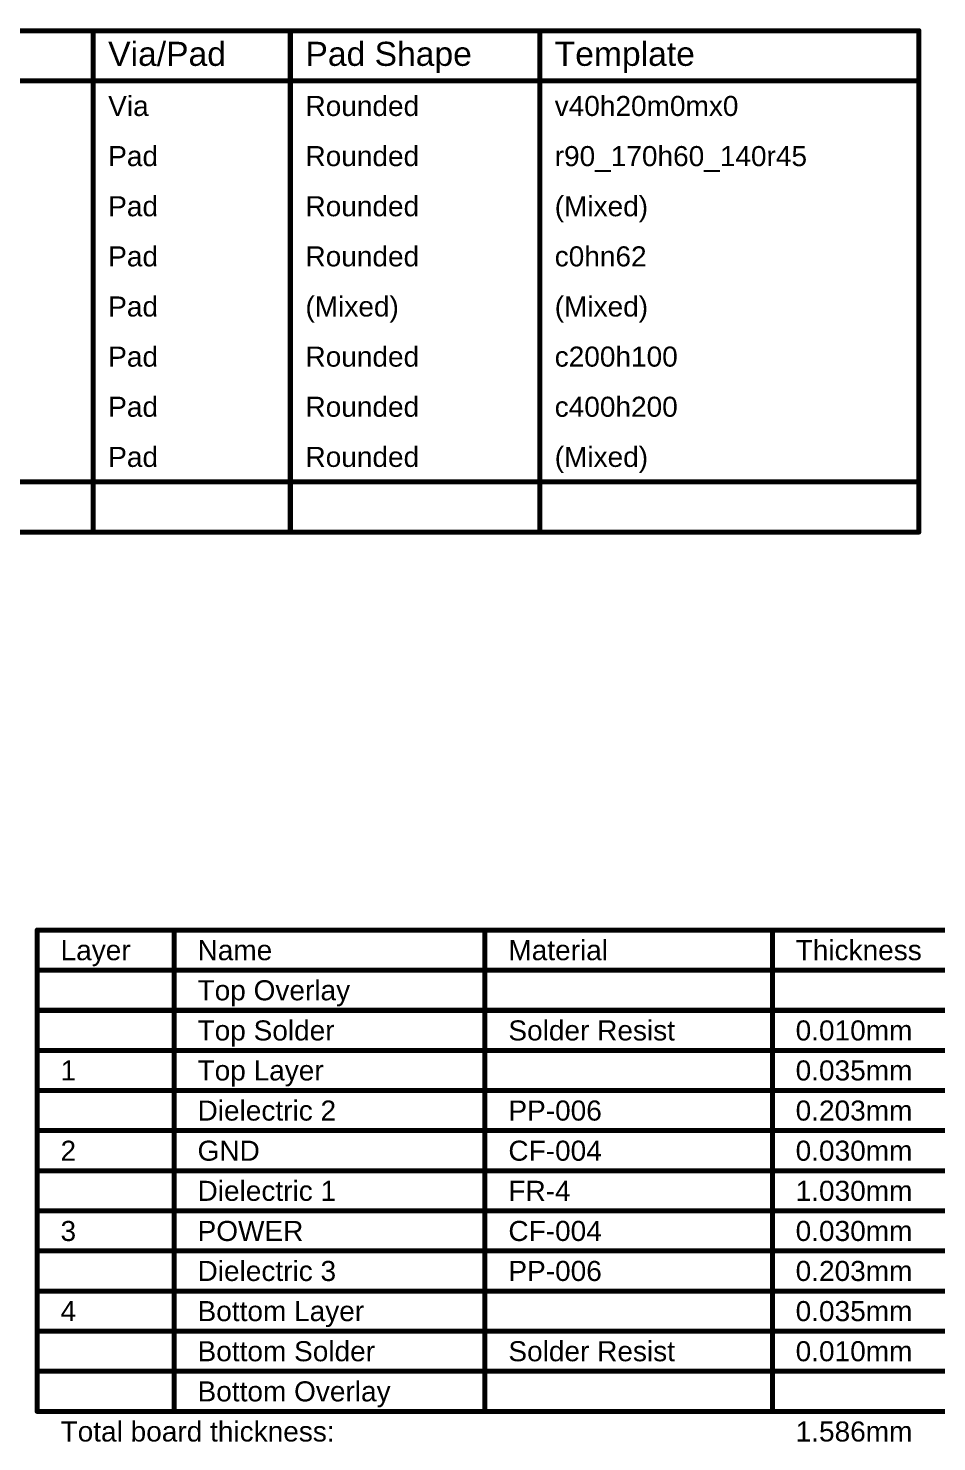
# Model space of a CAD drawing. Header units: inches. Extents: x -5 to 234, y -4 to 104.
# Drawn here: x 117.5 to 186.6, y -3.5 to 103.9 of the extents above; entities that cross this region are included whole.
import ezdxf

# ---------------------------------------------------------------- set-up
doc = ezdxf.new("R2010")
doc.units = ezdxf.units.IN
doc.layers.add('Dimension', color=6, linetype='Continuous')
doc.layers.add('Drill Drawing', color=1, linetype='Continuous')
doc.styles.add('Arial', font='', dxfattribs={"height": 0.2})
doc.styles.get('Arial').set_extended_font_data('Arial')

msp = doc.modelspace()

# ---------------------------------------------------------------- linework, layer by layer
at = {"layer": 'Dimension'}
for points in [[(118.22, 35.36, 0.381, 0.381, 0), (233.51, 35.36, 0.381, 0.381, 0)], [(118.22, -1.22, 0.381, 0.381, 0), (118.22, 35.36, 0.381, 0.381, 0)], [(128.63, -1.22, 0.381, 0.381, 0), (128.63, 35.36, 0.381, 0.381, 0)], [(152.25, -1.22, 0.381, 0.381, 0), (152.25, 35.36, 0.381, 0.381, 0)], [(174.09, -1.22, 0.381, 0.381, 0), (174.09, 35.36, 0.381, 0.381, 0)], [(118.22, 32.31, 0.381, 0.381, 0), (233.51, 32.31, 0.381, 0.381, 0)], [(118.22, 29.26, 0.381, 0.381, 0), (128.63, 29.26, 0.381, 0.381, 0)], [(128.63, 29.26, 0.381, 0.381, 0), (152.25, 29.26, 0.381, 0.381, 0)], [(152.25, 29.26, 0.381, 0.381, 0), (174.09, 29.26, 0.381, 0.381, 0)], [(174.09, 29.26, 0.381, 0.381, 0), (190.59, 29.26, 0.381, 0.381, 0)], [(118.22, 26.21, 0.381, 0.381, 0), (128.63, 26.21, 0.381, 0.381, 0)], [(128.63, 26.21, 0.381, 0.381, 0), (152.25, 26.21, 0.381, 0.381, 0)], [(152.25, 26.21, 0.381, 0.381, 0), (174.09, 26.21, 0.381, 0.381, 0)], [(174.09, 26.21, 0.381, 0.381, 0), (190.59, 26.21, 0.381, 0.381, 0)], [(118.22, 23.16, 0.381, 0.381, 0), (128.63, 23.16, 0.381, 0.381, 0)], [(128.63, 23.16, 0.381, 0.381, 0), (152.25, 23.16, 0.381, 0.381, 0)], [(152.25, 23.16, 0.381, 0.381, 0), (174.09, 23.16, 0.381, 0.381, 0)], [(174.09, 23.16, 0.381, 0.381, 0), (190.59, 23.16, 0.381, 0.381, 0)], [(118.22, 20.12, 0.381, 0.381, 0), (128.63, 20.12, 0.381, 0.381, 0)], [(128.63, 20.12, 0.381, 0.381, 0), (152.25, 20.12, 0.381, 0.381, 0)], [(152.25, 20.12, 0.381, 0.381, 0), (174.09, 20.12, 0.381, 0.381, 0)], [(174.09, 20.12, 0.381, 0.381, 0), (190.59, 20.12, 0.381, 0.381, 0)], [(118.22, 17.07, 0.381, 0.381, 0), (128.63, 17.07, 0.381, 0.381, 0)], [(128.63, 17.07, 0.381, 0.381, 0), (152.25, 17.07, 0.381, 0.381, 0)], [(152.25, 17.07, 0.381, 0.381, 0), (174.09, 17.07, 0.381, 0.381, 0)], [(174.09, 17.07, 0.381, 0.381, 0), (190.59, 17.07, 0.381, 0.381, 0)], [(118.22, 14.02, 0.381, 0.381, 0), (128.63, 14.02, 0.381, 0.381, 0)], [(128.63, 14.02, 0.381, 0.381, 0), (152.25, 14.02, 0.381, 0.381, 0)], [(152.25, 14.02, 0.381, 0.381, 0), (174.09, 14.02, 0.381, 0.381, 0)], [(174.09, 14.02, 0.381, 0.381, 0), (190.59, 14.02, 0.381, 0.381, 0)], [(118.22, 10.97, 0.381, 0.381, 0), (128.63, 10.97, 0.381, 0.381, 0)], [(128.63, 10.97, 0.381, 0.381, 0), (152.25, 10.97, 0.381, 0.381, 0)], [(152.25, 10.97, 0.381, 0.381, 0), (174.09, 10.97, 0.381, 0.381, 0)], [(174.09, 10.97, 0.381, 0.381, 0), (190.59, 10.97, 0.381, 0.381, 0)], [(118.22, 7.92, 0.381, 0.381, 0), (128.63, 7.92, 0.381, 0.381, 0)], [(128.63, 7.92, 0.381, 0.381, 0), (152.25, 7.92, 0.381, 0.381, 0)], [(152.25, 7.92, 0.381, 0.381, 0), (174.09, 7.92, 0.381, 0.381, 0)], [(174.09, 7.92, 0.381, 0.381, 0), (190.59, 7.92, 0.381, 0.381, 0)], [(118.22, 4.88, 0.381, 0.381, 0), (128.63, 4.88, 0.381, 0.381, 0)], [(128.63, 4.88, 0.381, 0.381, 0), (152.25, 4.88, 0.381, 0.381, 0)], [(152.25, 4.88, 0.381, 0.381, 0), (174.09, 4.88, 0.381, 0.381, 0)], [(174.09, 4.88, 0.381, 0.381, 0), (190.59, 4.88, 0.381, 0.381, 0)], [(118.22, 1.83, 0.381, 0.381, 0), (128.63, 1.83, 0.381, 0.381, 0)], [(128.63, 1.83, 0.381, 0.381, 0), (152.25, 1.83, 0.381, 0.381, 0)], [(152.25, 1.83, 0.381, 0.381, 0), (174.09, 1.83, 0.381, 0.381, 0)], [(174.09, 1.83, 0.381, 0.381, 0), (190.59, 1.83, 0.381, 0.381, 0)], [(118.22, -1.22, 0.381, 0.381, 0), (128.63, -1.22, 0.381, 0.381, 0)], [(128.63, -1.22, 0.381, 0.381, 0), (152.25, -1.22, 0.381, 0.381, 0)], [(152.25, -1.22, 0.381, 0.381, 0), (174.09, -1.22, 0.381, 0.381, 0)], [(174.09, -1.22, 0.381, 0.381, 0), (190.59, -1.22, 0.381, 0.381, 0)]]:
    msp.add_lwpolyline(points, format="xyseb", dxfattribs=at)
for points in [[(118.13, 35.36, 0.191, 0.191, 1), (118.32, 35.36, 0.191, 0.191, 1)], [(118.13, 35.36, 0.191, 0.191, 1), (118.32, 35.36, 0.191, 0.191, 1)], [(128.54, 35.36, 0.191, 0.191, 1), (128.73, 35.36, 0.191, 0.191, 1)], [(152.15, 35.36, 0.191, 0.191, 1), (152.34, 35.36, 0.191, 0.191, 1)], [(173.99, 35.36, 0.191, 0.191, 1), (174.18, 35.36, 0.191, 0.191, 1)], [(118.13, 32.31, 0.191, 0.191, 1), (118.32, 32.31, 0.191, 0.191, 1)], [(118.13, 29.26, 0.191, 0.191, 1), (118.32, 29.26, 0.191, 0.191, 1)], [(128.54, 29.26, 0.191, 0.191, 1), (128.73, 29.26, 0.191, 0.191, 1)], [(128.54, 29.26, 0.191, 0.191, 1), (128.73, 29.26, 0.191, 0.191, 1)], [(152.15, 29.26, 0.191, 0.191, 1), (152.34, 29.26, 0.191, 0.191, 1)], [(152.15, 29.26, 0.191, 0.191, 1), (152.34, 29.26, 0.191, 0.191, 1)], [(173.99, 29.26, 0.191, 0.191, 1), (174.18, 29.26, 0.191, 0.191, 1)], [(173.99, 29.26, 0.191, 0.191, 1), (174.18, 29.26, 0.191, 0.191, 1)], [(118.13, 26.21, 0.191, 0.191, 1), (118.32, 26.21, 0.191, 0.191, 1)], [(128.54, 26.21, 0.191, 0.191, 1), (128.73, 26.21, 0.191, 0.191, 1)], [(128.54, 26.21, 0.191, 0.191, 1), (128.73, 26.21, 0.191, 0.191, 1)], [(152.15, 26.21, 0.191, 0.191, 1), (152.34, 26.21, 0.191, 0.191, 1)], [(152.15, 26.21, 0.191, 0.191, 1), (152.34, 26.21, 0.191, 0.191, 1)], [(173.99, 26.21, 0.191, 0.191, 1), (174.18, 26.21, 0.191, 0.191, 1)], [(173.99, 26.21, 0.191, 0.191, 1), (174.18, 26.21, 0.191, 0.191, 1)], [(118.13, 23.16, 0.191, 0.191, 1), (118.32, 23.16, 0.191, 0.191, 1)], [(128.54, 23.16, 0.191, 0.191, 1), (128.73, 23.16, 0.191, 0.191, 1)], [(128.54, 23.16, 0.191, 0.191, 1), (128.73, 23.16, 0.191, 0.191, 1)], [(152.15, 23.16, 0.191, 0.191, 1), (152.34, 23.16, 0.191, 0.191, 1)], [(152.15, 23.16, 0.191, 0.191, 1), (152.34, 23.16, 0.191, 0.191, 1)], [(173.99, 23.16, 0.191, 0.191, 1), (174.18, 23.16, 0.191, 0.191, 1)], [(173.99, 23.16, 0.191, 0.191, 1), (174.18, 23.16, 0.191, 0.191, 1)], [(118.13, 20.12, 0.191, 0.191, 1), (118.32, 20.12, 0.191, 0.191, 1)], [(128.54, 20.12, 0.191, 0.191, 1), (128.73, 20.12, 0.191, 0.191, 1)], [(128.54, 20.12, 0.191, 0.191, 1), (128.73, 20.12, 0.191, 0.191, 1)], [(152.15, 20.12, 0.191, 0.191, 1), (152.34, 20.12, 0.191, 0.191, 1)], [(152.15, 20.12, 0.191, 0.191, 1), (152.34, 20.12, 0.191, 0.191, 1)], [(173.99, 20.12, 0.191, 0.191, 1), (174.18, 20.12, 0.191, 0.191, 1)], [(173.99, 20.12, 0.191, 0.191, 1), (174.18, 20.12, 0.191, 0.191, 1)], [(118.13, 17.07, 0.191, 0.191, 1), (118.32, 17.07, 0.191, 0.191, 1)], [(128.54, 17.07, 0.191, 0.191, 1), (128.73, 17.07, 0.191, 0.191, 1)], [(128.54, 17.07, 0.191, 0.191, 1), (128.73, 17.07, 0.191, 0.191, 1)], [(152.15, 17.07, 0.191, 0.191, 1), (152.34, 17.07, 0.191, 0.191, 1)], [(152.15, 17.07, 0.191, 0.191, 1), (152.34, 17.07, 0.191, 0.191, 1)], [(173.99, 17.07, 0.191, 0.191, 1), (174.18, 17.07, 0.191, 0.191, 1)], [(173.99, 17.07, 0.191, 0.191, 1), (174.18, 17.07, 0.191, 0.191, 1)], [(118.13, 14.02, 0.191, 0.191, 1), (118.32, 14.02, 0.191, 0.191, 1)], [(128.54, 14.02, 0.191, 0.191, 1), (128.73, 14.02, 0.191, 0.191, 1)], [(128.54, 14.02, 0.191, 0.191, 1), (128.73, 14.02, 0.191, 0.191, 1)], [(152.15, 14.02, 0.191, 0.191, 1), (152.34, 14.02, 0.191, 0.191, 1)], [(152.15, 14.02, 0.191, 0.191, 1), (152.34, 14.02, 0.191, 0.191, 1)], [(173.99, 14.02, 0.191, 0.191, 1), (174.18, 14.02, 0.191, 0.191, 1)], [(173.99, 14.02, 0.191, 0.191, 1), (174.18, 14.02, 0.191, 0.191, 1)], [(118.13, 10.97, 0.191, 0.191, 1), (118.32, 10.97, 0.191, 0.191, 1)], [(128.54, 10.97, 0.191, 0.191, 1), (128.73, 10.97, 0.191, 0.191, 1)], [(128.54, 10.97, 0.191, 0.191, 1), (128.73, 10.97, 0.191, 0.191, 1)], [(152.15, 10.97, 0.191, 0.191, 1), (152.34, 10.97, 0.191, 0.191, 1)], [(152.15, 10.97, 0.191, 0.191, 1), (152.34, 10.97, 0.191, 0.191, 1)], [(173.99, 10.97, 0.191, 0.191, 1), (174.18, 10.97, 0.191, 0.191, 1)], [(173.99, 10.97, 0.191, 0.191, 1), (174.18, 10.97, 0.191, 0.191, 1)], [(118.13, 7.92, 0.191, 0.191, 1), (118.32, 7.92, 0.191, 0.191, 1)], [(128.54, 7.92, 0.191, 0.191, 1), (128.73, 7.92, 0.191, 0.191, 1)], [(128.54, 7.92, 0.191, 0.191, 1), (128.73, 7.92, 0.191, 0.191, 1)], [(152.15, 7.92, 0.191, 0.191, 1), (152.34, 7.92, 0.191, 0.191, 1)], [(152.15, 7.92, 0.191, 0.191, 1), (152.34, 7.92, 0.191, 0.191, 1)], [(173.99, 7.92, 0.191, 0.191, 1), (174.18, 7.92, 0.191, 0.191, 1)], [(173.99, 7.92, 0.191, 0.191, 1), (174.18, 7.92, 0.191, 0.191, 1)], [(118.13, 4.88, 0.191, 0.191, 1), (118.32, 4.88, 0.191, 0.191, 1)], [(128.54, 4.88, 0.191, 0.191, 1), (128.73, 4.88, 0.191, 0.191, 1)], [(128.54, 4.88, 0.191, 0.191, 1), (128.73, 4.88, 0.191, 0.191, 1)], [(152.15, 4.88, 0.191, 0.191, 1), (152.34, 4.88, 0.191, 0.191, 1)], [(152.15, 4.88, 0.191, 0.191, 1), (152.34, 4.88, 0.191, 0.191, 1)], [(173.99, 4.88, 0.191, 0.191, 1), (174.18, 4.88, 0.191, 0.191, 1)], [(173.99, 4.88, 0.191, 0.191, 1), (174.18, 4.88, 0.191, 0.191, 1)], [(118.13, 1.83, 0.191, 0.191, 1), (118.32, 1.83, 0.191, 0.191, 1)], [(128.54, 1.83, 0.191, 0.191, 1), (128.73, 1.83, 0.191, 0.191, 1)], [(128.54, 1.83, 0.191, 0.191, 1), (128.73, 1.83, 0.191, 0.191, 1)], [(152.15, 1.83, 0.191, 0.191, 1), (152.34, 1.83, 0.191, 0.191, 1)], [(152.15, 1.83, 0.191, 0.191, 1), (152.34, 1.83, 0.191, 0.191, 1)], [(173.99, 1.83, 0.191, 0.191, 1), (174.18, 1.83, 0.191, 0.191, 1)], [(173.99, 1.83, 0.191, 0.191, 1), (174.18, 1.83, 0.191, 0.191, 1)], [(118.13, -1.22, 0.191, 0.191, 1), (118.32, -1.22, 0.191, 0.191, 1)], [(118.13, -1.22, 0.191, 0.191, 1), (118.32, -1.22, 0.191, 0.191, 1)], [(128.54, -1.22, 0.191, 0.191, 1), (128.73, -1.22, 0.191, 0.191, 1)], [(128.54, -1.22, 0.191, 0.191, 1), (128.73, -1.22, 0.191, 0.191, 1)], [(128.54, -1.22, 0.191, 0.191, 1), (128.73, -1.22, 0.191, 0.191, 1)], [(152.15, -1.22, 0.191, 0.191, 1), (152.34, -1.22, 0.191, 0.191, 1)], [(152.15, -1.22, 0.191, 0.191, 1), (152.34, -1.22, 0.191, 0.191, 1)], [(152.15, -1.22, 0.191, 0.191, 1), (152.34, -1.22, 0.191, 0.191, 1)], [(173.99, -1.22, 0.191, 0.191, 1), (174.18, -1.22, 0.191, 0.191, 1)], [(173.99, -1.22, 0.191, 0.191, 1), (174.18, -1.22, 0.191, 0.191, 1)], [(173.99, -1.22, 0.191, 0.191, 1), (174.18, -1.22, 0.191, 0.191, 1)]]:
    msp.add_lwpolyline(points, format="xyseb", close=True, dxfattribs=at)
at = {"layer": 'Drill Drawing'}
for points in [[(-4.76, 103.71, 0.381, 0.381, 0), (185.23, 103.71, 0.381, 0.381, 0)], [(122.48, 65.61, 0.381, 0.381, 0), (122.48, 103.71, 0.381, 0.381, 0)], [(137.46, 65.61, 0.381, 0.381, 0), (137.46, 103.71, 0.381, 0.381, 0)], [(156.41, 65.61, 0.381, 0.381, 0), (156.41, 103.71, 0.381, 0.381, 0)], [(185.23, 65.61, 0.381, 0.381, 0), (185.23, 103.71, 0.381, 0.381, 0)], [(-4.76, 99.9, 0.381, 0.381, 0), (185.23, 99.9, 0.381, 0.381, 0)], [(-4.76, 69.42, 0.381, 0.381, 0), (185.23, 69.42, 0.381, 0.381, 0)], [(-4.76, 65.61, 0.381, 0.381, 0), (185.23, 65.61, 0.381, 0.381, 0)]]:
    msp.add_lwpolyline(points, format="xyseb", dxfattribs=at)
for points in [[(122.39, 103.71, 0.191, 0.191, 1), (122.58, 103.71, 0.191, 0.191, 1)], [(137.37, 103.71, 0.191, 0.191, 1), (137.56, 103.71, 0.191, 0.191, 1)], [(156.31, 103.71, 0.191, 0.191, 1), (156.5, 103.71, 0.191, 0.191, 1)], [(185.13, 103.71, 0.191, 0.191, 1), (185.32, 103.71, 0.191, 0.191, 1)], [(185.13, 103.71, 0.191, 0.191, 1), (185.32, 103.71, 0.191, 0.191, 1)], [(185.13, 99.9, 0.191, 0.191, 1), (185.32, 99.9, 0.191, 0.191, 1)], [(185.13, 69.42, 0.191, 0.191, 1), (185.32, 69.42, 0.191, 0.191, 1)], [(122.39, 65.61, 0.191, 0.191, 1), (122.58, 65.61, 0.191, 0.191, 1)], [(137.37, 65.61, 0.191, 0.191, 1), (137.56, 65.61, 0.191, 0.191, 1)], [(156.31, 65.61, 0.191, 0.191, 1), (156.5, 65.61, 0.191, 0.191, 1)], [(185.13, 65.61, 0.191, 0.191, 1), (185.32, 65.61, 0.191, 0.191, 1)], [(185.13, 65.61, 0.191, 0.191, 1), (185.32, 65.61, 0.191, 0.191, 1)]]:
    msp.add_lwpolyline(points, format="xyseb", close=True, dxfattribs=at)

# ---------------------------------------------------------------- texts
at = {"layer": 'Dimension', "style": 'Arial'}
for s, height, p in [('Layer', 1.524, (120, 33.07)), ('Name', 1.524, (130.41, 33.07)), ('Material', 1.524, (154.03, 33.07)), ('Thickness', 1.524, (175.86, 33.07)), ('Top Overlay', 1.524, (130.41, 30.02)), ('Top Solder', 1.524, (130.41, 26.97)), ('Solder Resist', 1.524, (154.03, 26.97)), ('0.010mm', 1.524, (175.86, 26.97)), ('1', 1.52, (120, 23.93)), ('Top Layer', 1.524, (130.41, 23.93)), ('0.035mm', 1.524, (175.86, 23.93)), ('Dielectric 2', 1.524, (130.41, 20.88)), ('PP-006', 1.524, (154.03, 20.88)), ('0.203mm', 1.524, (175.86, 20.88)), ('2', 1.52, (120, 17.83)), ('GND', 1.524, (130.41, 17.83)), ('CF-004', 1.524, (154.03, 17.83)), ('0.030mm', 1.524, (175.86, 17.83)), ('Dielectric 1', 1.524, (130.41, 14.78)), ('FR-4', 1.524, (154.03, 14.78)), ('1.030mm', 1.524, (175.86, 14.78)), ('3', 1.52, (120, 11.73)), ('POWER', 1.524, (130.41, 11.73)), ('CF-004', 1.524, (154.03, 11.73)), ('0.030mm', 1.524, (175.86, 11.73)), ('Dielectric 3', 1.524, (130.41, 8.69)), ('PP-006', 1.524, (154.03, 8.69)), ('0.203mm', 1.524, (175.86, 8.69)), ('4', 1.52, (120, 5.64)), ('Bottom Layer', 1.524, (130.41, 5.64)), ('0.035mm', 1.524, (175.86, 5.64)), ('Bottom Solder', 1.524, (130.41, 2.59)), ('Solder Resist', 1.524, (154.03, 2.59)), ('0.010mm', 1.524, (175.86, 2.59)), ('Bottom Overlay', 1.524, (130.41, -0.46)), ('Total board thickness:', 1.524, (120, -3.51)), ('1.586mm', 1.524, (175.86, -3.51))]:
    msp.add_text(s, height=height, dxfattribs=at).set_placement(p)
at = {"layer": 'Drill Drawing', "style": 'Arial'}
for s, height, p in [('Via/Pad', 1.829, (123.62, 101.04)), ('Pad Shape', 1.829, (138.61, 101.04)), ('Template', 1.829, (157.55, 101.04)), ('Via', 1.524, (123.62, 97.23)), ('Rounded', 1.524, (138.61, 97.23)), ('v40h20m0mx0', 1.524, (157.55, 97.23)), ('Pad', 1.524, (123.62, 93.42)), ('Rounded', 1.524, (138.61, 93.42)), ('r90_170h60_140r45', 1.524, (157.55, 93.42)), ('Pad', 1.524, (123.62, 89.61)), ('Rounded', 1.524, (138.61, 89.61)), ('(Mixed)', 1.524, (157.55, 89.61)), ('Pad', 1.524, (123.62, 85.8)), ('Rounded', 1.524, (138.61, 85.8)), ('c0hn62', 1.524, (157.55, 85.8)), ('Pad', 1.524, (123.62, 81.99)), ('(Mixed)', 1.524, (138.61, 81.99)), ('(Mixed)', 1.524, (157.55, 81.99)), ('Pad', 1.524, (123.62, 78.18)), ('Rounded', 1.524, (138.61, 78.18)), ('c200h100', 1.524, (157.55, 78.18)), ('Pad', 1.524, (123.62, 74.37)), ('Rounded', 1.524, (138.61, 74.37)), ('c400h200', 1.524, (157.55, 74.37)), ('Pad', 1.524, (123.62, 70.56)), ('Rounded', 1.524, (138.61, 70.56)), ('(Mixed)', 1.524, (157.55, 70.56))]:
    msp.add_text(s, height=height, dxfattribs=at).set_placement(p)

doc.saveas('drawing.dxf')
